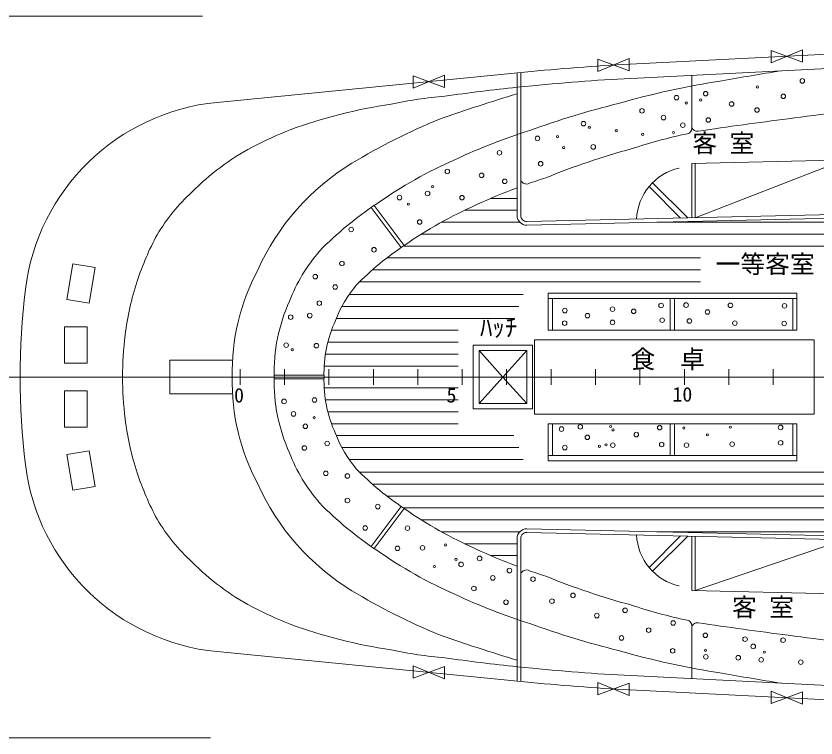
# Model space of a CAD drawing. Units: millimetres, scale not verified. Extents: x -51052 to 51048, y -29700 to 29700.
# Drawn here: x -40883 to -30800, y -10541 to -1445 of the extents above; entities that cross this region are included whole.
import ezdxf
from ezdxf.enums import TextEntityAlignment as Align

# ---------------------------------------------------------------- set-up
doc = ezdxf.new("R2010")
doc.units = ezdxf.units.MM
doc.header["$LTSCALE"] = 100
doc.linetypes.add('USER1', pattern=[50.8, 31.75, -6.35, 6.35, -6.35])
doc.linetypes.add('USER2', pattern=[9.525, 6.35, -3.175])
for name, color, linetype, lineweight in [('0-2_sunpou', 7, 'Continuous', 18), ('0-3_keijou', 7, 'Continuous', 18), ('0-5_text', 7, 'Continuous', 18), ('0-6_center', 7, 'USER1', 18), ('0-7_hachi', 7, 'Continuous', 18)]:
    doc.layers.add(name, color=color, linetype=linetype, lineweight=lineweight)
doc.styles.add('ＭＳ ゴシック', font='')
doc.styles.get('ＭＳ ゴシック').set_extended_font_data('MS Gothic')

msp = doc.modelspace()

# ---------------------------------------------------------------- linework, layer by layer
at = {"layer": '0-2_sunpou'}
for p, q in [((-38532, -1445.1), (-45936.9, -1445.1)), ((-38058.5, -5893.1), (-38058.5, -6093.1)), ((-37498.5, -5893.1), (-37498.5, -6093.1)), ((-36938.5, -5893.1), (-36938.5, -6093.1)), ((-36378.5, -5893.1), (-36378.5, -6093.1)), ((-35818.5, -5893.1), (-35818.5, -6093.1)), ((-35258.5, -5893.1), (-35258.5, -6093.1)), ((-34698.5, -5893.1), (-34698.5, -6093.1)), ((-34138.5, -5893.1), (-34138.5, -6093.1)), ((-33578.5, -5893.1), (-33578.5, -6093.1)), ((-33018.5, -5893.1), (-33018.5, -6093.1)), ((-32458.5, -5893.1), (-32458.5, -6093.1)), ((-31898.5, -5893.1), (-31898.5, -6093.1)), ((-31338.5, -5893.1), (-31338.5, -6093.1)), ((-41375, -5993.1), (34822.1, -5993.1)), ((-38432, -10541.1), (-45936.9, -10541.1))]:
    msp.add_line(p, q, dxfattribs=at)
at = {"layer": '0-3_keijou'}
for p, q in [((-27464, -1768.9), (-33060.2, -2046.5)), ((-27455.1, -1948.6), (-33051.3, -2226.3)), ((-34391.5, -2144.7), (-38348, -2532.8)), ((-34566.4, -2160.4), (-34566.4, -3960.3)), ((-34521.4, -2160.4), (-34521.4, -3591.5)), ((-32366.4, -2192.3), (-32366.4, -2859.5)), ((-34373.9, -2323.9), (-34566.4, -2342.8)), ((-32366.4, -3302.9), (-28521.4, -3215.5)), ((-32366.4, -3302.9), (-32366.4, -3988.1)), ((-32321.4, -3301.9), (-32321.4, -3988.1)), ((-34521.4, -3591.5), (-34521.4, -3960.3)), ((-32506, -3991.2), (-32903.8, -3593.4)), ((-32416.1, -3989.2), (-32860, -3545.3)), ((-35989.1, -4335.5), (-36367.4, -3830.7)), ((-36026.4, -4360.7), (-36404.5, -3856.1)), ((-34444.7, -4035.3), (-28594.7, -3902.3)), ((-34443.7, -4080.3), (-28593.7, -3947.3)), ((-40168, -4569.1), (-39886.7, -4614.4)), ((-39886.7, -4614.4), (-39959, -5063.6)), ((-34174.7, -4938.1), (-31039.7, -4938.1)), ((-34174.7, -4938.1), (-34174.7, -5403.1)), ((-31039.7, -4938.1), (-31039.7, -5403.1)), ((-34174.7, -5003.1), (-31039.7, -5003.1)), ((-34121.7, -5003.1), (-34121.7, -5403.1)), ((-32637.7, -5003.1), (-32637.7, -5403.1)), ((-32584.7, -5003.1), (-32584.7, -5403.1)), ((-31092.7, -5003.1), (-31092.7, -5403.1)), ((-40271.6, -5362.2), (-39986.6, -5362.2)), ((-39986.6, -5362.2), (-39986.6, -5817.2)), ((-34174.7, -5403.1), (-31039.7, -5403.1)), ((-34348.7, -5523.1), (-30820.7, -5523.1)), ((-34348.7, -5993.1), (-34348.7, -5523.1)), ((-30820.7, -5993.1), (-30820.7, -5523.1)), ((-34370.9, -5593.1), (-35120.9, -5593.1)), ((-35120.9, -5593.1), (-35120.9, -5993.1)), ((-34370.9, -5593.1), (-34370.9, -5993.1)), ((-34445.9, -5658.1), (-35045.9, -5658.1)), ((-35045.9, -5658.1), (-35045.9, -5993.1)), ((-34445.9, -5658.1), (-34445.9, -5993.1)), ((-38942, -5783.1), (-38942, -6203.1)), ((-38942, -5783.1), (-38154.2, -5783.1)), ((-37630.9, -5968.1), (-37001.1, -5968.1)), ((-37630.9, -6018.1), (-37001.1, -6018.1)), ((-35120.9, -6393.1), (-35120.9, -5993.1)), ((-35045.9, -6328.1), (-35045.9, -5993.1)), ((-34445.9, -6328.1), (-34445.9, -5993.1)), ((-34370.9, -6393.1), (-34370.9, -5993.1)), ((-34348.7, -5993.1), (-34348.7, -6463.1)), ((-30820.7, -5993.1), (-30820.7, -6463.1)), ((-39986.6, -6623.9), (-39986.6, -6168.9)), ((-38942, -6203.1), (-38154.2, -6203.1)), ((-34445.9, -6328.1), (-35045.9, -6328.1)), ((-34370.9, -6393.1), (-35120.9, -6393.1)), ((-34348.7, -6463.1), (-30820.7, -6463.1)), ((-40271.6, -6623.9), (-39986.6, -6623.9)), ((-34174.7, -6583.1), (-31039.7, -6583.1)), ((-34174.7, -7048.1), (-34174.7, -6583.1)), ((-34121.7, -6983.1), (-34121.7, -6583.1)), ((-32637.7, -6983.1), (-32637.7, -6583.1)), ((-32584.7, -6983.1), (-32584.7, -6583.1)), ((-31092.7, -6983.1), (-31092.7, -6583.1)), ((-31039.7, -7048.1), (-31039.7, -6583.1)), ((-39886.7, -7371.7), (-39959, -6922.5)), ((-34174.7, -6983.1), (-31039.7, -6983.1)), ((-34174.7, -7048.1), (-31039.7, -7048.1)), ((-40168, -7417), (-39886.7, -7371.7)), ((-36026.4, -7625.5), (-36404.5, -8130)), ((-35989.1, -7650.7), (-36367.4, -8155.5)), ((-34444.7, -7950.8), (-28594.7, -8083.8)), ((-34443.7, -7905.9), (-28593.7, -8038.8)), ((-34566.4, -8025.8), (-34566.4, -9824.2)), ((-34521.4, -8025.8), (-34521.4, -9828.7)), ((-32506, -7994.9), (-32903.8, -8392.7)), ((-32416.1, -7997), (-32860, -8440.8)), ((-32366.4, -7998.1), (-32366.4, -8683.3)), ((-32366.4, -8683.3), (-32366.4, -7998.1)), ((-32321.4, -8684.3), (-32321.4, -7998.1)), ((-32366.4, -8683.3), (-28521.4, -8770.6)), ((-32366.4, -9158.8), (-32366.4, -9793.8)), ((-34391.5, -9841.4), (-38348, -9453.4)), ((-34373.9, -9662.3), (-34566.4, -9643.4)), ((-27455.1, -10037.5), (-33051.3, -9759.9)), ((-27464, -10217.3), (-33060.2, -9939.7))]:
    msp.add_line(p, q, dxfattribs=at)
for points in [[(-31362.7, -1879.1), (-30969.1, -2025.9), (-30969.1, -1869.9), (-31362.7, -2035.1)], [(-33547.4, -1989), (-33153.8, -2135.8), (-33153.8, -1979.8), (-33547.4, -2145)], [(-35876.8, -2197.7), (-35483.2, -2344.5), (-35483.2, -2188.5), (-35876.8, -2353.7)], [(-35876.8, -9788.5), (-35483.2, -9641.6), (-35483.2, -9797.6), (-35876.8, -9632.5)], [(-33547.4, -9997.1), (-33153.8, -9850.3), (-33153.8, -10006.3), (-33547.4, -9841.1)], [(-31362.7, -10107.1), (-30969.1, -9960.2), (-30969.1, -10116.2), (-31362.7, -9951.1)]]:
    msp.add_lwpolyline(points, close=True, dxfattribs=at)
for points in [[(-40168, -4569.1), (-40240.4, -5018.3), (-39959, -5063.6)], [(-40271.6, -5362.2), (-40271.6, -5817.2), (-39986.6, -5817.2)], [(-40271.6, -6623.9), (-40271.6, -6168.9), (-39986.6, -6168.9)], [(-40168, -7417), (-40240.4, -6967.8), (-39959, -6922.5)]]:
    msp.add_lwpolyline(points, dxfattribs=at)
for centre, radius in [((-30971.4, -2262.7), 28.8), ((-32190.3, -2423.4), 28.8), ((-31538.3, -2338.8), 13.6), ((-32558.5, -2473.6), 28.8), ((-32253.4, -2502.9), 13.6), ((-31211.4, -2457.2), 28.8), ((-32992.9, -2639.7), 28.8), ((-32435.1, -2541.3), 13.6), ((-31863.2, -2553.4), 28.8), ((-31543.8, -2628.9), 28.8), ((-32721, -2725), 28.8), ((-33730.5, -2801.1), 28.8), ((-32477.6, -2820.2), 28.8), ((-32156.8, -2755.4), 28.8), ((-33655.6, -2846.6), 13.6), ((-33317.3, -2890.5), 13.6), ((-32985, -2936), 13.6), ((-32595.2, -2912.5), 13.6), ((-34309.7, -2987.3), 28.8), ((-34057.6, -2964.3), 13.6), ((-33980.5, -3102.7), 13.6), ((-33606.8, -3094.6), 28.8), ((-34789.5, -3169.1), 28.8), ((-34270, -3306.2), 28.8), ((-35446.4, -3404.2), 28.8), ((-35014.3, -3453), 28.8), ((-34722.4, -3527.7), 28.8), ((-35632.8, -3595.5), 13.6), ((-36048.6, -3732.6), 28.8), ((-35695, -3681.8), 28.8), ((-35261.6, -3733.8), 28.8), ((-35936.8, -3815.1), 13.6), ((-35794.8, -4040.4), 28.8), ((-36657.7, -4135), 28.8), ((-36371.1, -4389.6), 28.8), ((-36774.5, -4563.3), 28.8), ((-37111.3, -4728.6), 28.8), ((-36859.4, -4859.7), 28.8), ((-37060, -5062.8), 28.8), ((-33964.7, -5156.4), 28.8), ((-33365.1, -5138.9), 28.8), ((-33097.8, -5165.6), 28.8), ((-32752.2, -5091.6), 28.8), ((-32436.9, -5086.9), 28.8), ((-31878.6, -5090.7), 28.8), ((-31196.9, -5096.1), 28.8), ((-37421.1, -5239.7), 28.8), ((-37180.1, -5219.7), 28.8), ((-33679.2, -5220.7), 28.8), ((-32166.9, -5174.5), 28.8), ((-33967.3, -5314.5), 28.8), ((-33365.1, -5305.4), 28.8), ((-32737.8, -5276.6), 28.8), ((-32395.4, -5287.6), 28.8), ((-31822.7, -5314.2), 28.8), ((-31201.5, -5319.8), 28.8), ((-37477.2, -5592.3), 28.8), ((-37401, -5648.3), 13.6), ((-37096.5, -5598.6), 28.8), ((-37504, -6300.8), 28.8), ((-37120.9, -6282.7), 28.8), ((-37385.6, -6458.1), 28.8), ((-37124.7, -6506.3), 13.6), ((-37236.5, -6614), 28.8), ((-34007.6, -6649.3), 28.8), ((-33769.5, -6621.6), 28.8), ((-33387.8, -6616.9), 13.6), ((-33358.1, -6659.8), 13.6), ((-32770.6, -6630.8), 28.8), ((-32466, -6636.1), 13.6), ((-31880.3, -6625.6), 13.6), ((-31245.6, -6628.4), 28.8), ((-33681.6, -6753.3), 28.8), ((-33064.3, -6718.6), 28.8), ((-32168.2, -6721.1), 13.6), ((-36961.2, -6831), 28.8), ((-33966, -6882.7), 28.8), ((-33529.3, -6865.6), 13.6), ((-33445.5, -6847.7), 13.6), ((-33360.2, -6852.6), 28.8), ((-32745.2, -6843.4), 28.8), ((-32432.3, -6852.6), 28.8), ((-31856.5, -6838.7), 28.8), ((-31245.6, -6822.5), 28.8), ((-37247.4, -6887.1), 28.8), ((-36978, -7206.8), 28.8), ((-36705.9, -7240.4), 28.8), ((-36705.9, -7548.9), 28.8), ((-36322.9, -7625.8), 28.8), ((-36482.4, -7895.4), 28.8), ((-35948.7, -7897.3), 28.8), ((-36074.8, -8151.2), 28.8), ((-35759.7, -8145.3), 28.8), ((-35468.6, -8108.6), 13.6), ((-35039.8, -8278.3), 28.8), ((-35609.2, -8380.7), 13.6), ((-35336.9, -8291.4), 13.6), ((-35272.7, -8354.5), 28.8), ((-34663.7, -8431.8), 28.8), ((-34872.4, -8524.3), 28.8), ((-34366.3, -8540), 28.8), ((-35111.2, -8657.5), 28.8), ((-33862.2, -8744.7), 28.8), ((-34707, -8831.3), 28.8), ((-34128.1, -8817.5), 28.8), ((-33562.3, -8999.3), 28.8), ((-33205.9, -8932.4), 28.8), ((-32600.4, -9092.3), 28.8), ((-32908.5, -9182.4), 28.8), ((-33251.1, -9280.7), 28.8), ((-32193.9, -9247.5), 28.8), ((-31693.3, -9296.7), 28.8), ((-31590.2, -9387.4), 28.8), ((-31214.6, -9309), 28.8), ((-32605.7, -9443.6), 28.8), ((-32192.3, -9435.6), 13.6), ((-31450.6, -9460.3), 13.6), ((-32187.7, -9519.1), 28.8), ((-31779.4, -9530.4), 28.8), ((-31490.2, -9556.5), 28.8), ((-30991.5, -9585.7), 28.8)]:
    msp.add_circle(centre, radius, dxfattribs=at)
for centre, radius, start, end in [((-31687.7, -29712.5), 27700, 92.84014, 95.60149), ((-19787.1, -72927.7), 71712.9, 99.19794, 99.79379), ((-31687.7, -29712.5), 27520, 92.84014, 95.60149), ((-30277.5, -13117.9), 10991.5, 98.94024, 105.91874), ((-32062, -26353.9), 24141.4, 95.95447, 98.13074), ((-35000.6, -8053.5), 5618.5, 94.85798, 101.85019), ((-28442.1, -22829), 21302.7, 106.70785, 109.47691), ((-38084.5, -5219.9), 2700, 95.60149, 172.95053), ((-35138.1, -9220.2), 6742.5, 98.66921, 109.86243), ((-30521.1, -13654.2), 11446.8, 104.00951, 109.84251), ((-16704.5, -114741.8), 112930.4, 97.02077, 97.34881), ((-32592.6, -9985.3), 7818.8, 112.18475, 121.24762), ((-23024.6, -65510.4), 63295.1, 97.37504, 98.41398), ((-34539, -9868.3), 7563.4, 112.46358, 116.44561), ((-32134.7, -10104), 7566.1, 107.47379, 115.10091), ((-32436.4, -2859.5), 70, 281.89358, 360), ((-32296.4, -2827.4), 70, 180, 278.41398), ((-31121.1, -9104.6), 6312.2, 101.89358, 108.55379), ((-36356.5, -5957.8), 3254.7, 118.45753, 135.17144), ((-30885.4, -11531.2), 8704.9, 104.94, 112.41743), ((-35089.6, -5870.4), 3005.6, 121.24451, 156.00249), ((-32965.1, -8648.2), 5897.1, 113.79418, 124.86728), ((-32372.1, -4033.2), 690, 102.75759, 177.56262), ((-34451.4, -3492), 70, 180, 289.30985), ((-32134.7, -10104), 6936.1, 107.36701, 109.30985), ((-32134.7, -10104), 6936.1, 110.52364, 115.16064), ((-37085.5, -5398.4), 2346.2, 132.30715, 149.35416), ((-33859.5, -7532.7), 4471.5, 123.63603, 135.68537), ((-32965.1, -8648.2), 5267.1, 113.71653, 124.94164), ((-34446.4, -3960.3), 120, 180, 271.30195), ((-34446.4, -3960.3), 75, 180, 271.30195), ((-36115.2, -5828.9), 3402.7, 151.44676, 162.16185), ((-33859.5, -7532.7), 3841.5, 123.53604, 135.36047), ((-35369.9, -5852.8), 2222.1, 139.47369, 158.45841), ((-35466.2, -5925.7), 2691.8, 151.66222, 181.43347), ((-35996.6, -5902.6), 3538.3, 161.61394, 172.89476), ((-35369.9, -5852.8), 1592.1, 140.1896, 158.95818), ((-31832.1, -5993.1), 9000, 172.95053, 187.04947), ((-35397.7, -5947.7), 2233.2, 155.93184, 181.16513), ((-35392.1, -5949.5), 1609.1, 155.45878, 181.55116), ((-34794.9, -6018.9), 4745.3, 173.29581, 179.6882), ((-34794.9, -5967.2), 4745.3, 180.3118, 186.70419), ((-35466.2, -6060.4), 2691.8, 178.56653, 208.33778), ((-35397.7, -6038.5), 2233.2, 178.83487, 204.06816), ((-35392.1, -6036.6), 1609.1, 178.44884, 204.54122), ((-35996.6, -6083.6), 3538.3, 187.10524, 198.38606), ((-35369.9, -6133.3), 1592.1, 201.04182, 219.8104), ((-35369.9, -6133.3), 2222.1, 201.54159, 220.52631), ((-38084.5, -6766.2), 2700, 187.04947, 264.39851), ((-33859.5, -4453.5), 3841.5, 224.63953, 236.46396), ((-36115.2, -6157.3), 3402.7, 197.83815, 208.55324), ((-35089.6, -6115.7), 3005.6, 203.99751, 238.75549), ((-33859.5, -4453.5), 4471.5, 224.31463, 236.36397), ((-32965.1, -3337.9), 5267.1, 235.05836, 246.28347), ((-37085.5, -6587.7), 2346.2, 210.64584, 227.69285), ((-34446.4, -8025.8), 120, 88.69805, 180), ((-34446.4, -8025.8), 75, 88.69805, 180), ((-32372.1, -7952.9), 690, 182.43738, 257.24241), ((-32134.7, -1882.2), 6936.1, 244.83936, 249.47636), ((-32965.1, -3337.9), 5897.1, 235.13272, 246.20582), ((-36356.5, -6028.4), 3254.7, 224.82856, 241.54247), ((-34451.4, -8494.1), 70, 70.69015, 180), ((-32134.7, -1882.2), 6936.1, 250.69015, 252.63299), ((-30885.4, -454.9), 8704.9, 247.58257, 255.06), ((-32592.6, -2000.9), 7818.8, 238.75238, 247.81525), ((-32134.7, -1882.2), 7566.1, 244.89909, 252.52621), ((-31121.1, -2881.5), 6312.2, 251.44621, 258.10642), ((-34539, -2117.9), 7563.4, 243.55439, 247.53642), ((-32436.4, -9126.7), 70, 0, 78.10642), ((-35138.1, -2765.9), 6742.5, 250.13757, 261.33079), ((-30521.1, 1668.1), 11446.8, 250.15749, 255.99049), ((-32296.4, -9158.8), 70, 81.58602, 180), ((-23024.6, 53524.3), 63295.1, 261.58602, 262.62496), ((-28442.1, 10842.8), 21302.7, 250.52309, 253.29215), ((-16704.5, 102755.6), 112930.4, 262.65119, 262.97923), ((-35000.6, -3932.6), 5618.5, 258.14981, 265.14202), ((-30277.5, 1131.7), 10991.5, 254.08126, 261.05976), ((-32062, 14367.8), 24141.4, 261.86926, 264.04553), ((-31687.7, 17726.3), 27520, 264.39851, 267.15986), ((-19787.1, 60941.5), 71712.9, 260.20621, 260.80206), ((-31687.7, 17726.3), 27700, 264.39851, 267.15986)]:
    msp.add_arc(centre, radius, start, end, dxfattribs=at)
at = {"layer": '0-6_center'}
for p, q in [((-32321.4, -3988.1), (-30446.4, -3259.2)), ((-32321.4, -8684.3), (-30446.4, -8041.7))]:
    msp.add_line(p, q, dxfattribs=at)
at = {"layer": '0-6_center', "linetype": 'USER2'}
for q in [(-35045.9, -5658.1), (-34445.9, -5658.1), (-35045.9, -6328.1), (-34445.9, -6328.1)]:
    msp.add_line((-34745.9, -5993.1), q, dxfattribs=at)
at = {"layer": '0-7_hachi'}
for p, q in [((-34566.4, -3743.1), (-34900.2, -3743.1)), ((-34566.4, -3893.1), (-35230.2, -3893.1)), ((-34533.3, -4043.1), (-35521.4, -4043.1)), ((-25548.2, -4043.1), (-32806.4, -4043.1)), ((-26089.4, -4193.1), (-35774.7, -4193.1)), ((-26071.4, -4343.1), (-36000.4, -4343.1)), ((-32254.2, -4493.1), (-36208.5, -4493.1)), ((-32254.2, -4643.1), (-36390.8, -4643.1)), ((-32254.2, -4793.1), (-36552.4, -4793.1)), ((-34488.4, -4954.8), (-36684.6, -4954.8)), ((-34546.5, -5104.8), (-36775.4, -5104.8)), ((-34609.8, -5254.8), (-36845.4, -5254.8)), ((-35308.9, -5404.8), (-36906.2, -5404.8)), ((-35308.9, -5554.8), (-36952.1, -5554.8)), ((-35308.9, -5704.8), (-36982.5, -5704.8)), ((-35308.9, -5854.8), (-36998.4, -5854.8)), ((-35308.9, -6131.3), (-36998.4, -6131.3)), ((-35308.9, -6281.3), (-36982.5, -6281.3)), ((-35308.9, -6431.3), (-36952.1, -6431.3)), ((-35308.9, -6581.3), (-36906.2, -6581.3)), ((-34609.8, -6731.3), (-36845.4, -6731.3)), ((-34546.5, -6881.3), (-36775.4, -6881.3)), ((-34488.4, -7031.3), (-36684.6, -7031.3)), ((-26071.4, -7643.1), (-36000.4, -7643.1)), ((-26097.5, -7793.1), (-35774.7, -7793.1)), ((-34533.3, -7943.1), (-35521.4, -7943.1)), ((-25548.2, -7943.1), (-32806.4, -7943.1)), ((-34566.4, -8093.1), (-35230.2, -8093.1)), ((-34566.4, -8243.1), (-34900.2, -8243.1))]:
    msp.add_line(p, q, dxfattribs=at)
for points in [[(-25286.3, -7193.1), (-30213.9, -7193.1), (-36552.4, -7193.1)], [(-25938.2, -7343.1), (-30213.9, -7343.1), (-36390.8, -7343.1)], [(-26029.8, -7493.1), (-30213.9, -7493.1), (-36208.5, -7493.1)]]:
    msp.add_lwpolyline(points, dxfattribs=at)

# ---------------------------------------------------------------- texts
at = {"layer": '0-2_sunpou', "style": 'ＭＳ ゴシック'}
for s, p in [('0', (-38133.8, -6369.5)), ('5', (-35456.1, -6369.5)), ('10', (-32608.4, -6357.8))]:
    msp.add_text(s, height=183.3, dxfattribs=at).set_placement(p, align=Align.BOTTOM_LEFT)
at = {"layer": '0-5_text', "style": 'ＭＳ ゴシック'}
for s, p in [('客 室', (-32357.9, -3230.9)), ('一等客室', (-32064.7, -4753.7)), ('ﾊｯﾁ', (-35034.4, -5551.7)), ('食\u3000卓', (-33137.5, -5951.3)), ('客 室', (-31858.2, -9076.2))]:
    msp.add_text(s, height=229.1, dxfattribs=at).set_placement(p, align=Align.BOTTOM_LEFT)

doc.saveas('drawing.dxf')
